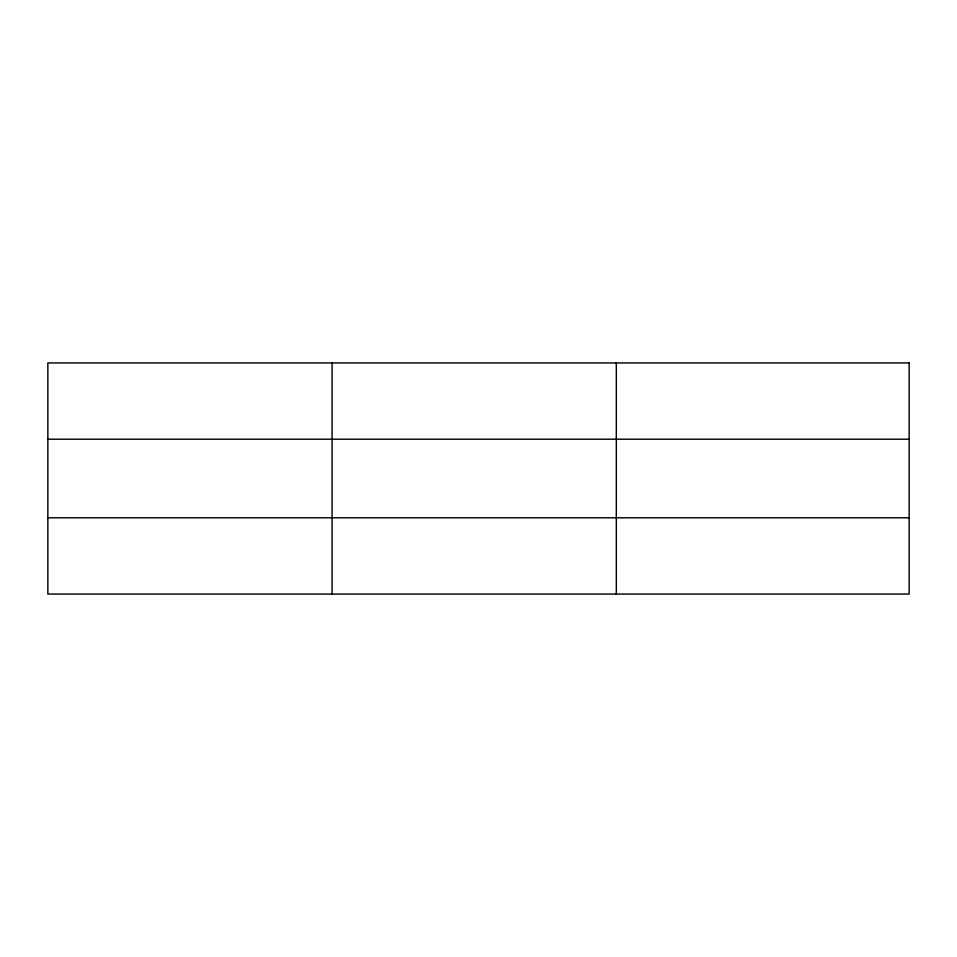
<?xml version="1.0" encoding="UTF-8"?>
<svg xmlns="http://www.w3.org/2000/svg" width="957" height="957" viewBox="0 0 957 957"><rect width="100%" height="100%" fill="white"/><g stroke="black" fill="none" stroke-linecap="round" stroke-linejoin="round"><path stroke-width="1.44" d="M332.079 594.058L332.079 362.942M616.308 594.058L616.308 362.942M47.85 439.215L909.15 439.215M47.85 517.785L909.15 517.785M909.15 362.942L909.15 594.058L47.85 594.058L47.85 362.942L909.15 362.942"/></g></svg>
